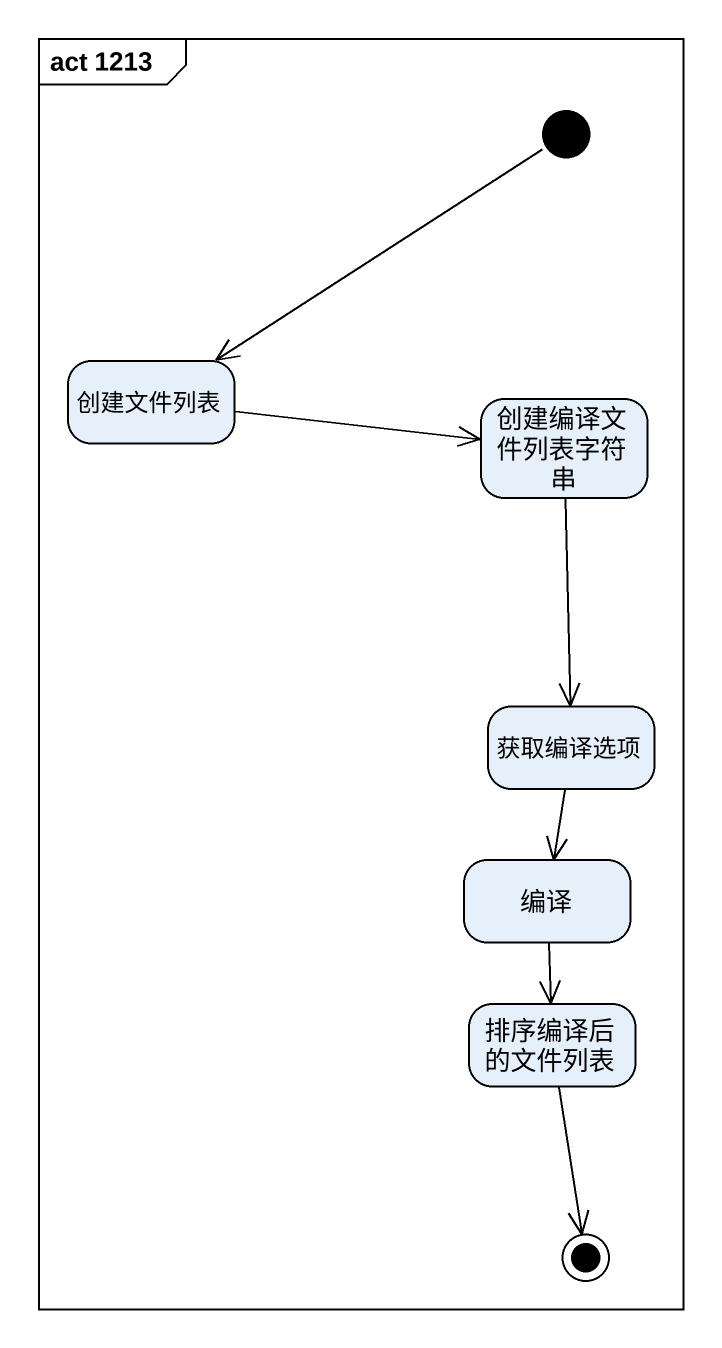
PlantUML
@startuml
mainframe act 1213
hide empty description
state 创建文件列表
state 创建编译文件列表字符串
state 获取编译选项
state 编译
state 排序编译后的文件列表
[*] --> 创建文件列表
创建文件列表 -right-> 创建编译文件列表字符串
创建编译文件列表字符串 --> 获取编译选项
获取编译选项 --> 编译
编译 --> 排序编译后的文件列表
排序编译后的文件列表 --> [*]
@enduml
